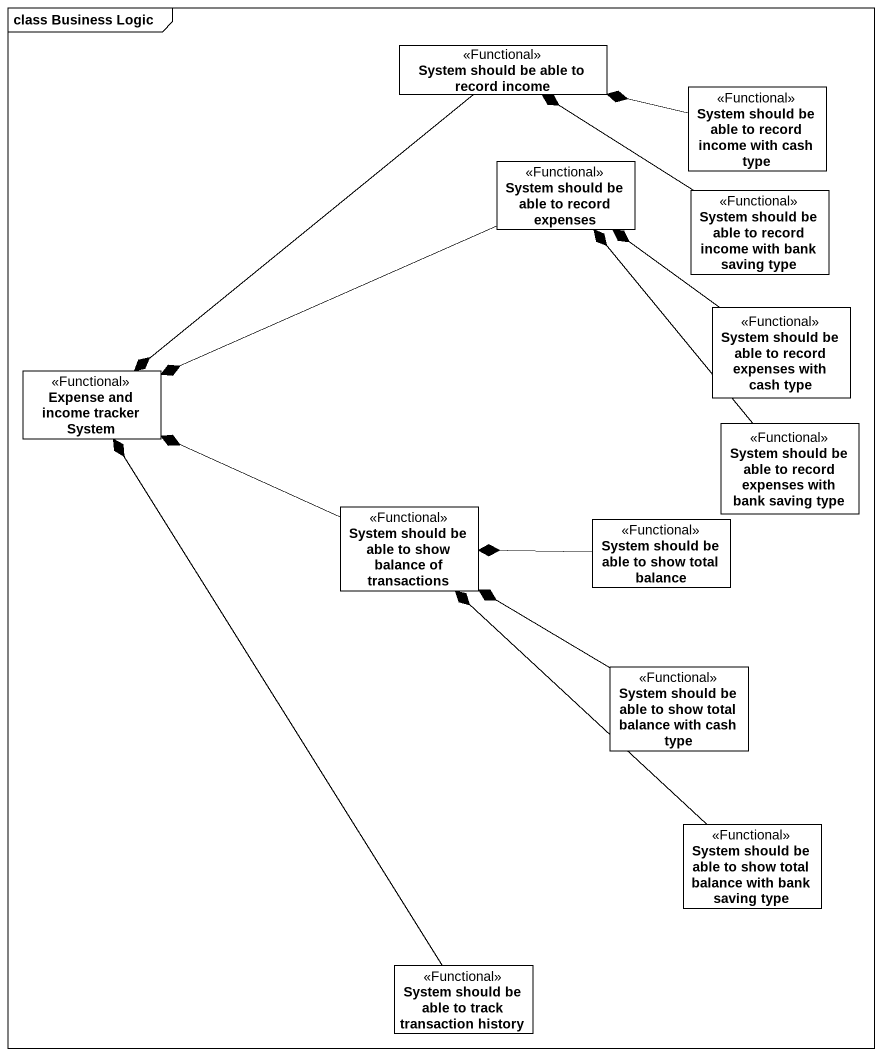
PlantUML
@startuml
mainframe class Business Logic
hide circle
hide empty members
class "System should be able to record income" as System_should_be_able_to <<Functional>>
class "System should be able to record income with cash type" as System_should_be_able_to_2 <<Functional>>
class "System should be able to record expenses" as System_should_be_able_to_3 <<Functional>>
class "System should be able to record income with bank saving type" as System_should_be_able_to_4 <<Functional>>
class "System should be able to record expenses with cash type" as System_should_be_able_to_5 <<Functional>>
class "Expense and income tracker System" as Expense_and_income_tracker <<Functional>>
class "System should be able to record expenses with bank saving type" as System_should_be_able_to_6 <<Functional>>
class "System should be able to show balance of transactions" as System_should_be_able_to_7 <<Functional>>
class "System should be able to show total balance" as System_should_be_able_to_8 <<Functional>>
class "System should be able to show total balance with cash type" as System_should_be_able_to_9 <<Functional>>
class "System should be able to show total balance with bank saving type" as System_should_be_able_to_10 <<Functional>>
class "System should be able to track transaction history" as System_should_be_able_to_11 <<Functional>>
System_should_be_able_to --* Expense_and_income_tracker
System_should_be_able_to_2 -left-* System_should_be_able_to
System_should_be_able_to_3 -left-* Expense_and_income_tracker
System_should_be_able_to_4 -up-* System_should_be_able_to
System_should_be_able_to_5 -up-* System_should_be_able_to_3
System_should_be_able_to_6 -up-* System_should_be_able_to_3
System_should_be_able_to_7 -left-* Expense_and_income_tracker
System_should_be_able_to_8 -left-* System_should_be_able_to_7
System_should_be_able_to_9 -left-* System_should_be_able_to_7
System_should_be_able_to_10 -up-* System_should_be_able_to_7
System_should_be_able_to_11 -up-* Expense_and_income_tracker
@enduml
